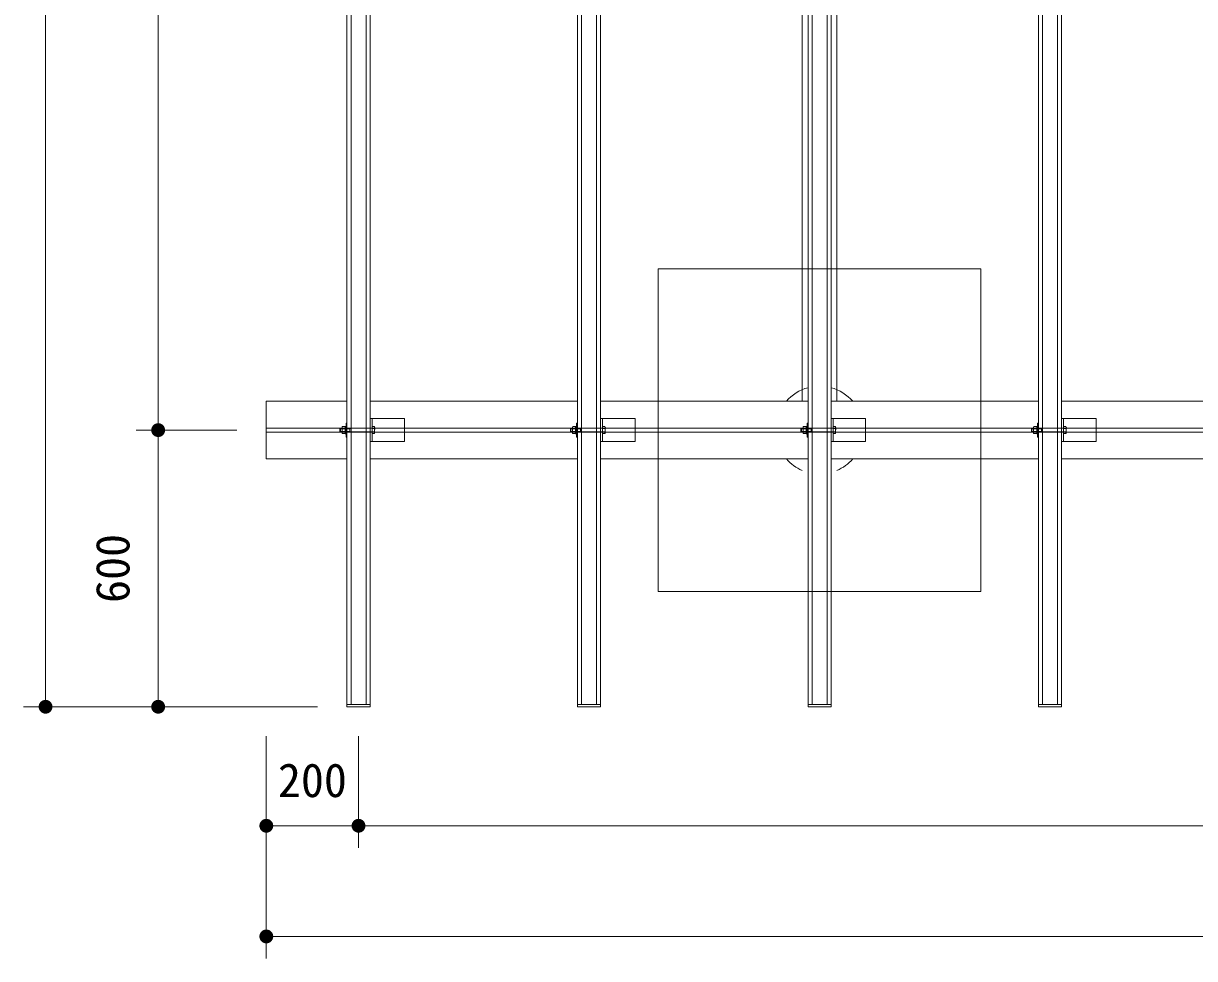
# Model space of a CAD drawing. Units: millimetres at full size, sheet at 1:40. Extents: x -800 to 17600, y -600 to 12480.
# Drawn here: x 880 to 3420, y 6330 to 8358 of the extents above; entities that cross this region are included whole.
import ezdxf
from ezdxf.enums import TextEntityAlignment as Align

# ---------------------------------------------------------------- set-up
doc = ezdxf.new("R2010")
doc.units = ezdxf.units.MM
doc.header["$LTSCALE"] = 40
doc.layers.add('D-BMK-HTXT', color=7, linetype='Continuous', lineweight=13)
doc.layers.add('D-STR-DIM', color=7, linetype='Continuous', lineweight=13)
doc.styles.add('ＭＳ ゴシック', font='')
doc.styles.get('ＭＳ ゴシック').set_extended_font_data('MS Gothic')

# ---------------------------------------------------------------- blocks, each defined once
blk = doc.blocks.new('filled_dot')
at = {"color": 0, "linetype": 'Continuous', "lineweight": -2, "const_width": 1.25}
blk.add_lwpolyline([(-0.625, 0, 1), (0.625, 0, 1)], format="xyb", close=True, dxfattribs=at)

msp = doc.modelspace()

# ---------------------------------------------------------------- linework, layer by layer
at = {"layer": 'D-BMK-HTXT'}
for p, q in [((2569.4, 9913.25), (2569.4, 7538.25)), ((2644.4, 9913.25), (2644.4, 7538.25)), ((1406.9, 7413.25), (1406.9, 7538.25)), ((1406.9, 7538.25), (1581.9, 7538.25)), ((1631.9, 7538.25), (2081.9, 7538.25)), ((2131.9, 7538.25), (2581.9, 7538.25)), ((2631.9, 7538.25), (3081.9, 7538.25)), ((3131.9, 7538.25), (3581.9, 7538.25)), ((1631.9, 7500.75), (1636.4, 7500.75)), ((1631.9, 7500.75), (1706.9, 7500.75)), ((1631.9, 7450.75), (1631.9, 7500.75)), ((1636.4, 7500.75), (1636.4, 7450.75)), ((1706.9, 7500.75), (1706.9, 7450.75)), ((2131.9, 7500.75), (2136.4, 7500.75)), ((2131.9, 7450.75), (2131.9, 7500.75)), ((2131.9, 7500.75), (2206.9, 7500.75)), ((2136.4, 7500.75), (2136.4, 7450.75)), ((2206.9, 7500.75), (2206.9, 7450.75)), ((2631.9, 7500.75), (2636.4, 7500.75)), ((2631.9, 7450.75), (2631.9, 7500.75)), ((2631.9, 7500.75), (2706.9, 7500.75)), ((2636.4, 7500.75), (2636.4, 7450.75)), ((2706.9, 7500.75), (2706.9, 7450.75)), ((3131.9, 7500.75), (3136.4, 7500.75)), ((3131.9, 7500.75), (3206.9, 7500.75)), ((3131.9, 7450.75), (3131.9, 7500.75)), ((3136.4, 7500.75), (3136.4, 7450.75)), ((3206.9, 7500.75), (3206.9, 7450.75)), ((1406.9, 7480.25), (7806.9, 7480.25)), ((1406.9, 7471.25), (1406.9, 7480.25)), ((7806.9, 7471.25), (1406.9, 7471.25)), ((1566.4, 7478.67), (1588.4, 7478.67)), ((1566.4, 7472.84), (1588.4, 7472.84)), ((1567.48, 7471.75), (1567.48, 7479.75)), ((1571.1, 7482.25), (1571.68, 7483.26)), ((1571.1, 7469.25), (1571.1, 7482.25)), ((1571.68, 7468.25), (1571.1, 7469.25)), ((1571.68, 7483.26), (1577.32, 7483.26)), ((1577.32, 7479.51), (1571.68, 7479.51)), ((1571.68, 7472), (1577.32, 7472)), ((1577.32, 7483.26), (1577.9, 7482.25)), ((1577.9, 7469.25), (1577.32, 7468.25)), ((1577.9, 7483.75), (1579.9, 7483.75)), ((1577.9, 7467.75), (1577.9, 7483.75)), ((1577.9, 7482.25), (1577.9, 7469.25)), ((1579.9, 7490.75), (1581.9, 7490.75)), ((1579.9, 7460.75), (1579.9, 7490.75)), ((1579.9, 7483.75), (1579.9, 7467.75)), ((1581.9, 7490.75), (1581.9, 7460.75)), ((1588.4, 7471.75), (1588.4, 7479.75)), ((1588.4, 7478.67), (1592.15, 7479.75)), ((1588.4, 7472.84), (1592.15, 7471.75)), ((1636.4, 7479.51), (1641.21, 7479.51)), ((1641.21, 7472), (1636.4, 7472)), ((2066.4, 7478.67), (2088.4, 7478.67)), ((2066.4, 7472.84), (2088.4, 7472.84)), ((2067.48, 7471.75), (2067.48, 7479.75)), ((2071.1, 7482.25), (2071.68, 7483.26)), ((2071.1, 7469.25), (2071.1, 7482.25)), ((2071.68, 7468.25), (2071.1, 7469.25)), ((2071.68, 7483.26), (2077.32, 7483.26)), ((2077.32, 7479.51), (2071.68, 7479.51)), ((2071.68, 7472), (2077.32, 7472)), ((2077.32, 7483.26), (2077.9, 7482.25)), ((2077.9, 7469.25), (2077.32, 7468.25)), ((2077.9, 7483.75), (2079.9, 7483.75)), ((2077.9, 7467.75), (2077.9, 7483.75)), ((2077.9, 7482.25), (2077.9, 7469.25)), ((2079.9, 7490.75), (2081.9, 7490.75)), ((2079.9, 7460.75), (2079.9, 7490.75)), ((2079.9, 7483.75), (2079.9, 7467.75)), ((2081.9, 7490.75), (2081.9, 7460.75)), ((2088.4, 7471.75), (2088.4, 7479.75)), ((2088.4, 7478.67), (2092.15, 7479.75)), ((2088.4, 7472.84), (2092.15, 7471.75)), ((2136.4, 7479.51), (2141.21, 7479.51)), ((2141.21, 7472), (2136.4, 7472)), ((2566.4, 7478.67), (2588.4, 7478.67)), ((2566.4, 7472.84), (2588.4, 7472.84)), ((2567.48, 7471.75), (2567.48, 7479.75)), ((2571.1, 7482.25), (2571.68, 7483.26)), ((2571.1, 7469.25), (2571.1, 7482.25)), ((2571.68, 7468.25), (2571.1, 7469.25)), ((2571.68, 7483.26), (2577.32, 7483.26)), ((2577.32, 7479.51), (2571.68, 7479.51)), ((2571.68, 7472), (2577.32, 7472)), ((2577.32, 7483.26), (2577.9, 7482.25)), ((2577.9, 7469.25), (2577.32, 7468.25)), ((2577.9, 7483.75), (2579.9, 7483.75)), ((2577.9, 7467.75), (2577.9, 7483.75)), ((2577.9, 7482.25), (2577.9, 7469.25)), ((2579.9, 7490.75), (2581.9, 7490.75)), ((2579.9, 7460.75), (2579.9, 7490.75)), ((2579.9, 7483.75), (2579.9, 7467.75)), ((2581.9, 7490.75), (2581.9, 7460.75)), ((2588.4, 7471.75), (2588.4, 7479.75)), ((2588.4, 7478.67), (2592.15, 7479.75)), ((2588.4, 7472.84), (2592.15, 7471.75)), ((2636.4, 7479.51), (2641.21, 7479.51)), ((2641.21, 7472), (2636.4, 7472)), ((3066.4, 7478.67), (3088.4, 7478.67)), ((3066.4, 7472.84), (3088.4, 7472.84)), ((3067.48, 7471.75), (3067.48, 7479.75)), ((3071.1, 7482.25), (3071.68, 7483.26)), ((3071.1, 7469.25), (3071.1, 7482.25)), ((3071.68, 7468.25), (3071.1, 7469.25)), ((3071.68, 7483.26), (3077.32, 7483.26)), ((3077.32, 7479.51), (3071.68, 7479.51)), ((3071.68, 7472), (3077.32, 7472)), ((3077.32, 7483.26), (3077.9, 7482.25)), ((3077.9, 7469.25), (3077.32, 7468.25)), ((3077.9, 7483.75), (3079.9, 7483.75)), ((3077.9, 7467.75), (3077.9, 7483.75)), ((3077.9, 7482.25), (3077.9, 7469.25)), ((3079.9, 7490.75), (3081.9, 7490.75)), ((3079.9, 7460.75), (3079.9, 7490.75)), ((3079.9, 7483.75), (3079.9, 7467.75)), ((3081.9, 7490.75), (3081.9, 7460.75)), ((3088.4, 7471.75), (3088.4, 7479.75)), ((3088.4, 7478.67), (3092.15, 7479.75)), ((3088.4, 7472.84), (3092.15, 7471.75)), ((3136.4, 7479.51), (3141.21, 7479.51)), ((3141.21, 7472), (3136.4, 7472)), ((1577.32, 7468.25), (1571.68, 7468.25)), ((1579.9, 7467.75), (1577.9, 7467.75)), ((1581.9, 7460.75), (1579.9, 7460.75)), ((1636.4, 7450.75), (1631.9, 7450.75)), ((1706.9, 7450.75), (1631.9, 7450.75)), ((2077.32, 7468.25), (2071.68, 7468.25)), ((2079.9, 7467.75), (2077.9, 7467.75)), ((2081.9, 7460.75), (2079.9, 7460.75)), ((2136.4, 7450.75), (2131.9, 7450.75)), ((2206.9, 7450.75), (2131.9, 7450.75)), ((2577.32, 7468.25), (2571.68, 7468.25)), ((2579.9, 7467.75), (2577.9, 7467.75)), ((2581.9, 7460.75), (2579.9, 7460.75)), ((2636.4, 7450.75), (2631.9, 7450.75)), ((2706.9, 7450.75), (2631.9, 7450.75)), ((3077.32, 7468.25), (3071.68, 7468.25)), ((3079.9, 7467.75), (3077.9, 7467.75)), ((3081.9, 7460.75), (3079.9, 7460.75)), ((3136.4, 7450.75), (3131.9, 7450.75)), ((3206.9, 7450.75), (3131.9, 7450.75)), ((1581.9, 7413.25), (1406.9, 7413.25)), ((1631.9, 7413.25), (2081.9, 7413.25)), ((2131.9, 7413.25), (2581.9, 7413.25)), ((2631.9, 7413.25), (3081.9, 7413.25)), ((3131.9, 7413.25), (3581.9, 7413.25))]:
    msp.add_line(p, q, dxfattribs=at)
for points in [[(1581.9, 10575.75), (1631.9, 10575.75), (1631.9, 6875.75), (1581.9, 6875.75)], [(1590.65, 10570.75), (1623.15, 10570.75), (1623.15, 6880.75), (1590.65, 6880.75)], [(2081.9, 10575.75), (2131.9, 10575.75), (2131.9, 6875.75), (2081.9, 6875.75)], [(2090.65, 10570.75), (2123.15, 10570.75), (2123.15, 6880.75), (2090.65, 6880.75)], [(2581.9, 10575.75), (2631.9, 10575.75), (2631.9, 6875.75), (2581.9, 6875.75)], [(2590.65, 10570.75), (2623.15, 10570.75), (2623.15, 6880.75), (2590.65, 6880.75)], [(3081.9, 10575.75), (3131.9, 10575.75), (3131.9, 6875.75), (3081.9, 6875.75)], [(3090.65, 10570.75), (3123.15, 10570.75), (3123.15, 6880.75), (3090.65, 6880.75)], [(2256.9, 7825.75), (2956.9, 7825.75), (2956.9, 7125.75), (2256.9, 7125.75)], [(1636.4, 7468.25), (1641.21, 7468.25), (1641.79, 7469.25), (1641.79, 7482.25), (1641.21, 7483.26), (1636.4, 7483.26)], [(2136.4, 7468.25), (2141.21, 7468.25), (2141.79, 7469.25), (2141.79, 7482.25), (2141.21, 7483.26), (2136.4, 7483.26)], [(2636.4, 7468.25), (2641.21, 7468.25), (2641.79, 7469.25), (2641.79, 7482.25), (2641.21, 7483.26), (2636.4, 7483.26)], [(3136.4, 7468.25), (3141.21, 7468.25), (3141.79, 7469.25), (3141.79, 7482.25), (3141.21, 7483.26), (3136.4, 7483.26)], [(1581.9, 6880.75), (1631.9, 6880.75), (1631.9, 6875.75), (1581.9, 6875.75)], [(2081.9, 6880.75), (2131.9, 6880.75), (2131.9, 6875.75), (2081.9, 6875.75)], [(2581.9, 6880.75), (2631.9, 6880.75), (2631.9, 6875.75), (2581.9, 6875.75)], [(3081.9, 6880.75), (3131.9, 6880.75), (3131.9, 6875.75), (3081.9, 6875.75)]]:
    msp.add_lwpolyline(points, close=True, dxfattribs=at)
for points in [[(1636.4, 7471.75), (1567.48, 7471.75), (1566.4, 7472.84), (1566.4, 7478.67), (1567.48, 7479.75), (1636.4, 7479.75)], [(2136.4, 7471.75), (2067.48, 7471.75), (2066.4, 7472.84), (2066.4, 7478.67), (2067.48, 7479.75), (2136.4, 7479.75)], [(2636.4, 7471.75), (2567.48, 7471.75), (2566.4, 7472.84), (2566.4, 7478.67), (2567.48, 7479.75), (2636.4, 7479.75)], [(3136.4, 7471.75), (3067.48, 7471.75), (3066.4, 7472.84), (3066.4, 7478.67), (3067.48, 7479.75), (3136.4, 7479.75)]]:
    msp.add_lwpolyline(points, dxfattribs=at)
for start, end in [(105.20016, 139.04396), (40.95604, 74.79984), (220.95604, 246.84076), (293.15924, 319.04396)]:
    msp.add_arc((2606.9, 7475.75), 95.35, start, end, dxfattribs=at)
for points in [[(1641.21, 7468.25), (1641.24, 7468.41), (1641.35, 7468.88), (1641.39, 7469.04), (1641.42, 7469.2), (1641.52, 7469.67), (1641.55, 7469.83), (1641.58, 7469.99), (1641.67, 7470.46), (1641.7, 7470.62), (1641.72, 7470.78), (1641.78, 7471.26), (1641.8, 7471.42), (1641.82, 7471.64), (1641.86, 7472.32), (1641.86, 7472.54), (1641.87, 7472.77), (1641.87, 7473.45), (1641.87, 7473.67), (1641.86, 7473.9), (1641.85, 7474.58), (1641.85, 7474.81), (1641.84, 7475.04), (1641.84, 7475.72), (1641.84, 7475.94), (1641.85, 7476.22), (1641.88, 7477.04), (1641.9, 7477.31), (1641.92, 7477.58), (1641.99, 7478.4), (1642.02, 7478.67), (1642.05, 7478.94), (1642.15, 7479.76), (1642.18, 7480.03), (1642.22, 7480.3), (1642.33, 7481.11), (1642.36, 7481.38)], [(2141.21, 7468.25), (2141.24, 7468.41), (2141.35, 7468.88), (2141.39, 7469.04), (2141.42, 7469.2), (2141.52, 7469.67), (2141.55, 7469.83), (2141.58, 7469.99), (2141.67, 7470.46), (2141.7, 7470.62), (2141.72, 7470.78), (2141.78, 7471.26), (2141.8, 7471.42), (2141.82, 7471.64), (2141.86, 7472.32), (2141.86, 7472.54), (2141.87, 7472.77), (2141.87, 7473.45), (2141.87, 7473.67), (2141.86, 7473.9), (2141.85, 7474.58), (2141.85, 7474.81), (2141.84, 7475.04), (2141.84, 7475.72), (2141.84, 7475.94), (2141.85, 7476.22), (2141.88, 7477.04), (2141.9, 7477.31), (2141.92, 7477.58), (2141.99, 7478.4), (2142.02, 7478.67), (2142.05, 7478.94), (2142.15, 7479.76), (2142.18, 7480.03), (2142.22, 7480.3), (2142.33, 7481.11), (2142.36, 7481.38)], [(2641.21, 7468.25), (2641.24, 7468.41), (2641.35, 7468.88), (2641.39, 7469.04), (2641.42, 7469.2), (2641.52, 7469.67), (2641.55, 7469.83), (2641.58, 7469.99), (2641.67, 7470.46), (2641.7, 7470.62), (2641.72, 7470.78), (2641.78, 7471.26), (2641.8, 7471.42), (2641.82, 7471.64), (2641.86, 7472.32), (2641.86, 7472.54), (2641.87, 7472.77), (2641.87, 7473.45), (2641.87, 7473.67), (2641.86, 7473.9), (2641.85, 7474.58), (2641.85, 7474.81), (2641.84, 7475.04), (2641.84, 7475.72), (2641.84, 7475.94), (2641.85, 7476.22), (2641.88, 7477.04), (2641.9, 7477.31), (2641.92, 7477.58), (2641.99, 7478.4), (2642.02, 7478.67), (2642.05, 7478.94), (2642.15, 7479.76), (2642.18, 7480.03), (2642.22, 7480.3), (2642.33, 7481.11), (2642.36, 7481.38)], [(3141.21, 7468.25), (3141.24, 7468.41), (3141.35, 7468.88), (3141.39, 7469.04), (3141.42, 7469.2), (3141.52, 7469.67), (3141.55, 7469.83), (3141.58, 7469.99), (3141.67, 7470.46), (3141.7, 7470.62), (3141.72, 7470.78), (3141.78, 7471.26), (3141.8, 7471.42), (3141.82, 7471.64), (3141.86, 7472.32), (3141.86, 7472.54), (3141.87, 7472.77), (3141.87, 7473.45), (3141.87, 7473.67), (3141.86, 7473.9), (3141.85, 7474.58), (3141.85, 7474.81), (3141.84, 7475.04), (3141.84, 7475.72), (3141.84, 7475.94), (3141.85, 7476.22), (3141.88, 7477.04), (3141.9, 7477.31), (3141.92, 7477.58), (3141.99, 7478.4), (3142.02, 7478.67), (3142.05, 7478.94), (3142.15, 7479.76), (3142.18, 7480.03), (3142.22, 7480.3), (3142.33, 7481.11), (3142.36, 7481.38)]]:
    msp.add_open_spline(points, degree=3, knots=[0, 0, 0, 0, 1, 1, 1, 2, 2, 2, 3, 3, 3, 4, 4, 4, 5, 5, 5, 6, 6, 6, 7, 7, 7, 8, 8, 8, 9, 9, 9, 10, 10, 10, 11, 11, 11, 12, 12, 12, 12], dxfattribs=at)
at = {"layer": 'D-STR-DIM'}
for p, q in [((928.03, 6875.75), (928.03, 10575.75)), ((1172.33, 7475.75), (1172.33, 9975.75)), ((1342.9, 7475.75), (1124.33, 7475.75)), ((1342.9, 7475.75), (1124.33, 7475.75)), ((1172.33, 6875.75), (1172.33, 7475.75)), ((1281.11, 6875.75), (880.03, 6875.75)), ((1517.9, 6875.75), (1124.33, 6875.75)), ((1406.9, 6811.75), (1406.9, 6329.66)), ((1406.9, 6811.75), (1406.9, 6569.66)), ((1606.9, 6811.75), (1606.9, 6569.66)), ((1606.9, 6811.75), (1606.9, 6569.66)), ((1606.9, 6617.66), (1406.9, 6617.66)), ((7606.9, 6617.66), (1606.9, 6617.66)), ((7806.9, 6377.66), (1406.9, 6377.66))]:
    msp.add_line(p, q, dxfattribs=at)

# ---------------------------------------------------------------- block references
at = {"layer": 'D-STR-DIM', "xscale": 12, "yscale": 12}
for p, rotation in [((1172.33, 7475.75), 90), ((1172.33, 7475.75), 270), ((928.03, 6875.75), 90), ((1172.33, 6875.75), 90), ((1606.9, 6617.66), 180)]:
    msp.add_blockref('filled_dot', p, dxfattribs=dict(at, rotation=rotation))
for p in [(1406.9, 6617.66), (1606.9, 6617.66), (1406.9, 6377.66)]:
    msp.add_blockref('filled_dot', p, dxfattribs=at)

# ---------------------------------------------------------------- texts
at = {"layer": 'D-STR-DIM', "style": 'ＭＳ ゴシック'}
msp.add_text('600', height=73.31, rotation=90, dxfattribs=at).set_placement((1036.82, 7175.75), align=Align.TOP_CENTER)
msp.add_text('200', height=73.31, dxfattribs=at).set_placement((1506.9, 6753.17), align=Align.TOP_CENTER)

doc.saveas('drawing.dxf')
